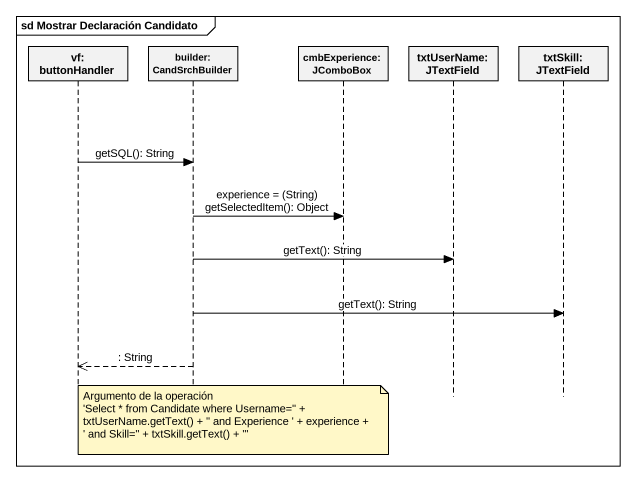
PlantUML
@startuml
mainframe sd Mostrar Declaración Candidato
hide footbox
participant "vf: buttonHandler" as vf_buttonHandler
participant "builder: CandSrchBuilder" as builder_CandSrchBuilder
participant "cmbExperience: JComboBox" as cmbExperience_JComboBox
participant "txtUserName: JTextField" as txtUserName_JTextField
participant "txtSkill: JTextField" as txtSkill_JTextField

vf_buttonHandler -> builder_CandSrchBuilder : getSQL(): String
builder_CandSrchBuilder -> cmbExperience_JComboBox : experience = (String) getSelectedItem(): Object
builder_CandSrchBuilder -> txtUserName_JTextField : getText(): String
builder_CandSrchBuilder -> txtSkill_JTextField : getText(): String
builder_CandSrchBuilder -->> vf_buttonHandler : : String
note over builder_CandSrchBuilder
  Argumento de la operación
  ~'Select * from Candidate where Username='' + txtUserName.getText() + '' and Experience ' + experience + ' and Skill='' + txtSkill.getText() + '''
end note
@enduml
